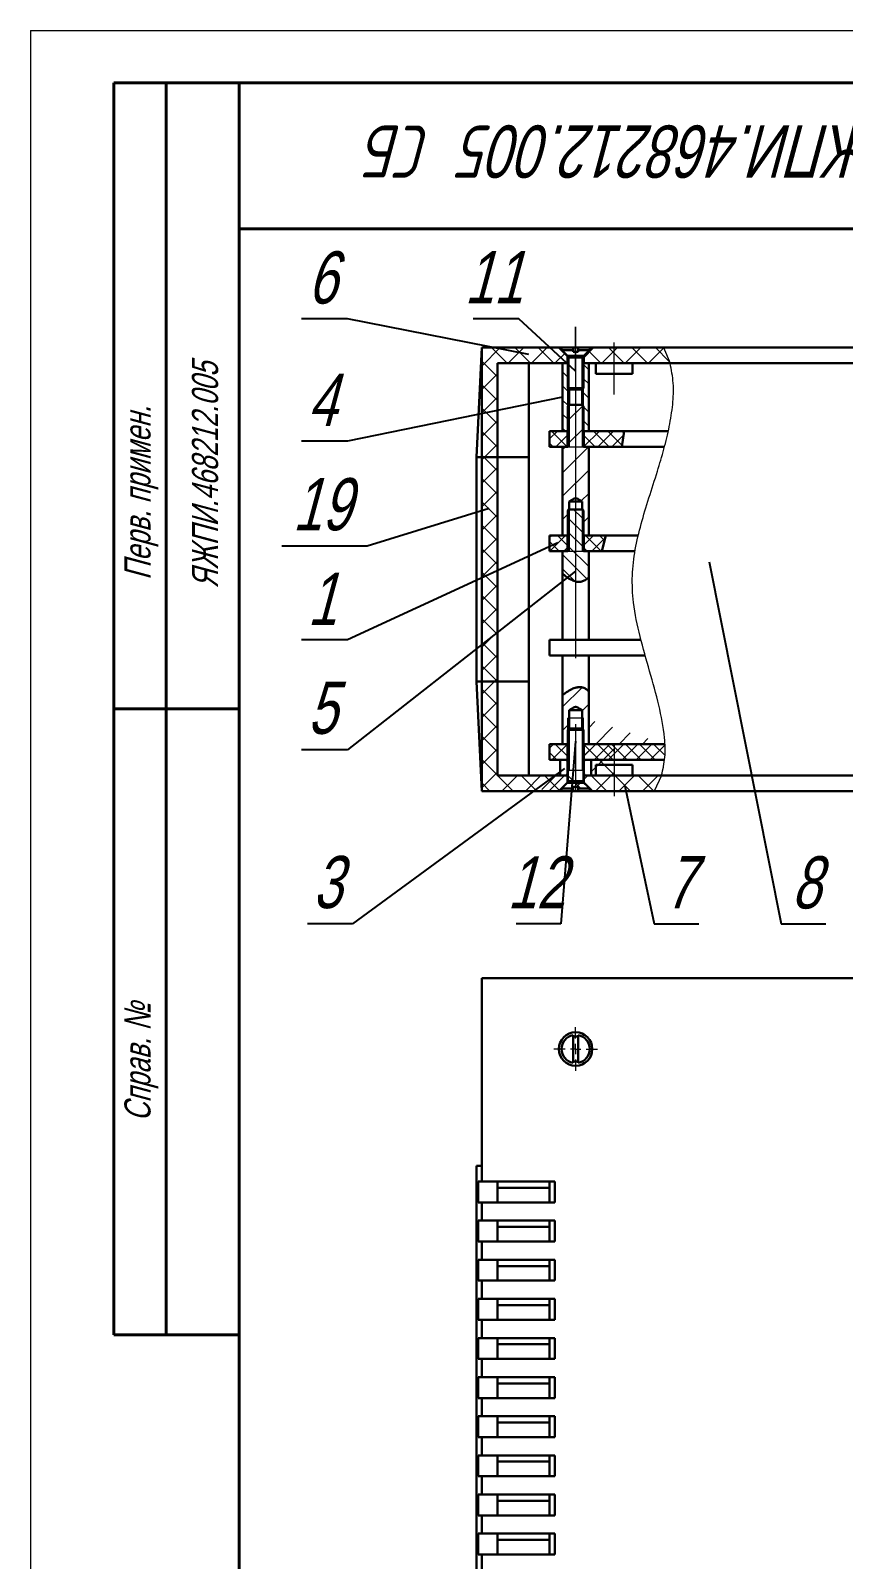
# Model space of a CAD drawing. Header units: millimetres. Extents: x 7140 to 8879, y -16257 to -5062.
# Drawn here: x 7139.6 to 7217.5, y -13372.7 to -13226.2 of the extents above; entities that cross this region are included whole.
import ezdxf

# ---------------------------------------------------------------- set-up
doc = ezdxf.new("R2010")
doc.units = ezdxf.units.MM
doc.linetypes.add('CENTERX2', pattern=[101.6, 63.5, -12.7, 12.7, -12.7])
doc.layers.add('КА тонкая', color=7, linetype='Continuous', lineweight=15)
doc.layers.add('ОСЕВЫЕ', color=7, linetype='Continuous')
doc.styles.add('CLW', font='clw.shx', dxfattribs={"width": 0.75, "oblique": 15})
doc.styles.get("Standard").update_dxf_attribs({"font": 'ARIALN.TTF', "height": 3.4})
doc.dimstyles.new('SLDDIMSTYLE0', dxfattribs={"dimtxt": 0.18, "dimasz": 3.5, "dimexe": 0, "dimexo": 0.0625, "dimgap": 0, "dimtad": 0, "dimtih": 1, "dimtoh": 1, "dimdec": 0, "dimrnd": 1e-09, "dimzin": 0, "dimdsep": 46, "dimtxsty": 'Standard', "dimblk1": 'NONE', "dimblk2": 'NONE', "dimsah": 1, "dimcen": 0.09, "dimadec": 0, "dimazin": 0, "dimtfac": 3.5, "dimtdec": 0, "dimtofl": 0, "dimtmove": 0, "dimatfit": 3, "dimldrblk": 'NONE', "dimfxl": 1, "dimfrac": 2, "dimtolj": 1, "dimtzin": 0, "dimarcsym": 0})
pattern_1 = [(45, (0, 0.1311), (-1.12253202, 1.12253202), [])]

# ---------------------------------------------------------------- blocks, each defined once
blk = doc.blocks.new('_None')
blk = doc.blocks.new('SW_CENTERMARKSYMBOL_8')
at = {"color": 0, "linetype": 'Continuous', "lineweight": 0}
for p, q in [((0, 1), (0, 2.1)), ((-1, 0), (-2.1, 0)), ((0, 0), (-0.5, 0)), ((0, 0), (0, 0.5)), ((0, 0), (0, -0.5)), ((0, 0), (0.5, 0)), ((1, 0), (2.1, 0)), ((0, -1), (0, -2.1))]:
    blk.add_line(p, q, dxfattribs=at)

msp = doc.modelspace()

# ---------------------------------------------------------------- hatches: boundary and pattern name
at = {"linetype": 'Continuous', "lineweight": 0}
h = msp.add_hatch(dxfattribs=at)
h.set_pattern_fill('ANSI31', scale=0.5, angle=90, style=0)
h.set_pattern_definition([(135, (7139.585, -13523.032), (-1.122532, -1.122532), [])])
edge = h.paths.add_edge_path(flags=0)
edge.add_line((7193.34951, -13297.54892), (7193.34951, -13296.04892))
edge.add_line((7193.34951, -13296.04892), (7192.77243, -13296.04892))
edge.add_spline(control_points=[(7192.77243, -13296.04892), (7192.7263, -13296.09477), (7192.68016, -13296.14061), (7192.63398, -13296.18642)], knot_values=[0.003152687, 0.003152687, 0.003152687, 0.003152687, 0.003542947, 0.003542947, 0.003542947, 0.003542947], weights=[1, 1, 1, 1], degree=3, periodic=0)
edge.add_line((7192.63398, -13296.18642), (7192.63398, -13297.41142))
edge.add_spline(control_points=[(7192.63398, -13297.41142), (7192.68016, -13297.45722), (7192.7263, -13297.50306), (7192.77243, -13297.54892)], knot_values=[0.007752431, 0.007752431, 0.007752431, 0.007752431, 0.008145198, 0.008145198, 0.008145198, 0.008145198], weights=[1, 1, 1, 1], degree=3, periodic=0)
edge.add_line((7192.77243, -13297.54892), (7193.34951, -13297.54892))
h = msp.add_hatch(dxfattribs=at)
h.set_pattern_fill('ANSI31', scale=0.5, style=0)
h.set_pattern_definition([(45, (7139.585, -13523.032), (-1.122532, 1.122532), [])])
edge = h.paths.add_edge_path(flags=0)
edge.add_line((7191.05913, -13297.54892), (7188.17901, -13297.54892))
edge.add_spline(control_points=[(7188.17901, -13297.54892), (7188.2299, -13298.12511), (7188.37586, -13298.64956), (7188.70374, -13299.04892)], knot_values=[0.940435822, 0.940435822, 0.940435822, 0.940435822, 1, 1, 1, 1], weights=[1, 1, 1, 1], degree=3, periodic=0)
edge.add_line((7188.70374, -13299.04892), (7190.25598, -13299.04892))
edge.add_spline(control_points=[(7190.25598, -13299.04892), (7190.52343, -13298.78199), (7190.79089, -13298.51505), (7191.05913, -13298.24892)], knot_values=[0.005600446, 0.005600446, 0.005600446, 0.005600446, 0.007867643, 0.007867643, 0.007867643, 0.007867643], weights=[1, 1, 1, 1], degree=3, periodic=0)
edge.add_line((7191.05913, -13298.24892), (7191.05913, -13297.54892))
at = {"layer": 'КА тонкая', "linetype": 'ByBlock', "lineweight": 15, "ltscale": 20}
h = msp.add_hatch(dxfattribs=at)
h.set_pattern_fill('ANSI37', color=256, scale=0.5)
h.set_pattern_definition([(45, (0, 0.1311), (-1.12253202, 1.12253202), []), (135, (0, 0.1311), (-1.12253202, -1.12253202), [])])
h.paths.add_polyline_path([(7200.27022, -13256.54892), (7195.55285, -13256.54892), (7195.55285, -13258.04892), (7195.8338, -13258.04892), (7200.90394, -13258.04892)])
h.paths.add_polyline_path([(7192.64658, -13257.36122), (7192.64658, -13257.3257), (7192.66989, -13257.3257), (7193.20285, -13256.79482), (7193.20285, -13256.54892), (7193.44972, -13256.54892), (7193.96874, -13256.54892), (7195.55285, -13256.54892), (7195.55285, -13258.04892), (7192.64658, -13258.04892), (7192.6015, -13258.09355), (7192.60286, -13257.50247), (7192.60285, -13257.50247, -0.151244379)])
h.paths.add_polyline_path([(7190.50285, -13256.79892), (7190.50285, -13256.79482), (7190.25598, -13256.54892), (7188.86937, -13256.54892), (7182.85285, -13256.54892), (7182.85285, -13267.04892), (7184.35284, -13267.04892), (7184.35284, -13258.04892), (7187.56884, -13258.04892), (7191.05913, -13258.04892), (7191.05913, -13257.36046), (7191.0461, -13257.34387), (7191.02962, -13257.3257)])
h.paths.add_polyline_path([(7184.35284, -13267.04892), (7182.85285, -13267.04892), (7182.85285, -13288.54892), (7184.35284, -13288.54892)])
edge = h.paths.add_edge_path()
edge.add_line((7184.35284, -13288.54892), (7182.85285, -13288.54892))
edge.add_line((7182.85285, -13288.54892), (7182.85285, -13299.04892))
edge.add_line((7182.85285, -13299.04892), (7188.70375, -13299.04892))
edge.add_line((7188.70375, -13299.04892), (7190.25598, -13299.04892))
edge.add_spline(control_points=[(7190.25598, -13299.04892), (7190.33826, -13298.9668), (7190.42055, -13298.88467), (7190.50285, -13298.80257)], knot_values=[0.692345653, 0.692345653, 0.692345653, 0.692345653, 1, 1, 1, 1], degree=3, periodic=0)
edge.add_line((7190.50285, -13298.80257), (7190.50285, -13298.79892))
edge.add_line((7190.50285, -13298.79892), (7191.60286, -13298.79892))
edge.add_line((7191.60286, -13298.79892), (7191.60286, -13298.64892))
edge.add_line((7191.60286, -13298.64892), (7191.85285, -13298.64892))
edge.add_line((7191.85285, -13298.64892), (7191.85285, -13297.04892))
edge.add_line((7191.85285, -13297.04892), (7191.10427, -13297.04892))
edge.add_line((7191.10427, -13297.04892), (7191.10359, -13297.54892))
edge.add_line((7191.10359, -13297.54892), (7191.05913, -13297.54892))
edge.add_line((7191.05913, -13297.54892), (7188.17902, -13297.54892))
edge.add_line((7188.17902, -13297.54892), (7184.35284, -13297.54892))
edge.add_line((7184.35284, -13297.54892), (7184.35284, -13288.54892))
edge = h.paths.add_edge_path()
edge.add_line((7195.55285, -13294.54892), (7192.59785, -13294.54892))
edge.add_line((7192.59785, -13294.54892), (7192.59785, -13292.04892))
edge.add_line((7192.59785, -13292.04892), (7192.46981, -13292.04892))
edge.add_line((7192.46981, -13292.04892), (7192.46981, -13293.04892))
edge.add_line((7192.46981, -13293.04892), (7192.4626, -13297.04892))
edge.add_line((7192.4626, -13297.04892), (7191.85285, -13297.04892))
edge.add_line((7191.85285, -13297.04892), (7191.85285, -13298.64892))
edge.add_line((7191.85285, -13298.64892), (7192.10285, -13298.64892))
edge.add_line((7192.10285, -13298.64892), (7192.10285, -13298.79892))
edge.add_line((7192.10285, -13298.79892), (7193.20285, -13298.79892))
edge.add_line((7193.20285, -13298.79892), (7193.20285, -13298.80257))
edge.add_spline(control_points=[(7193.2029, -13298.80262), (7193.28519, -13298.88471), (7193.36746, -13298.96681), (7193.44972, -13299.04892)], knot_values=[0, 0, 0, 0, 0.307590039, 0.307590039, 0.307590039, 0.307590039], degree=3, periodic=0)
edge.add_line((7193.44972, -13299.04892), (7194.70836, -13299.04892))
edge.add_line((7194.70836, -13299.04892), (7195.55285, -13299.04892))
edge.add_line((7195.55285, -13299.04892), (7195.55285, -13294.54892))
h.paths.add_polyline_path([(7192.64658, -13298.2396), (7192.6596, -13298.25396), (7192.64658, -13298.23737)], flags=16)
h.paths.add_polyline_path([(7192.77243, -13297.54892), (7192.63397, -13297.41142), (7192.63397, -13296.18642), (7192.77243, -13296.04892), (7193.35285, -13296.04892), (7193.35285, -13297.54892)], flags=16)
h.paths.add_polyline_path([(7200.09512, -13297.54892), (7195.55285, -13297.54892), (7195.55285, -13299.04892), (7199.39613, -13299.04892)])
at = {"layer": 'КА тонкая', "linetype": 'ByBlock', "lineweight": 0, "ltscale": 20}
h = msp.add_hatch(dxfattribs=at)
h.set_pattern_fill('ANSI31', color=256, scale=0.3, angle=90)
h.set_pattern_definition([(135, (0, 0.1311), (-0.67351921, -0.67351921), [])])
edge = h.paths.add_edge_path()
edge.add_line((7191.10285, -13274.54892), (7191.10955, -13272.17392))
edge.add_line((7191.10955, -13272.17392), (7191.10955, -13276.04892))
edge.add_line((7191.10955, -13276.04892), (7191.85285, -13276.04892))
edge.add_line((7191.85285, -13276.04892), (7191.85285, -13278.96053))
edge.add_spline(control_points=[(7191.85285, -13278.96053), (7191.83227, -13278.95552), (7191.66439, -13278.91102), (7191.31319, -13278.75453), (7190.90349, -13278.47375), (7190.6945, -13278.29431), (7190.60285, -13278.21562)], knot_values=[0.48592068, 0.48592068, 0.48592068, 0.48592068, 0.505589033, 0.647244863, 0.845309793, 1, 1, 1, 1], degree=3, periodic=0)
edge.add_line((7190.60285, -13278.21562), (7190.60285, -13276.04892))
edge.add_line((7190.60285, -13276.04892), (7191.10285, -13276.04892))
edge.add_line((7191.10285, -13276.04892), (7191.10285, -13274.54892))
edge = h.paths.add_edge_path()
edge.add_line((7192.60285, -13276.04892), (7193.10285, -13276.04892))
edge.add_line((7193.10285, -13276.04892), (7193.10285, -13278.58062))
edge.add_spline(control_points=[(7193.10285, -13278.58062), (7192.99829, -13278.67361), (7192.82173, -13278.83062), (7192.4626, -13278.98094), (7192.14106, -13279.01275), (7191.94056, -13278.98188), (7191.85285, -13278.96053)], knot_values=[0, 0, 0, 0, 0.176837972, 0.29861242, 0.40209693, 0.48592068, 0.48592068, 0.48592068, 0.48592068], degree=3, periodic=0)
edge.add_line((7191.85285, -13278.96053), (7191.85285, -13276.04892))
edge.add_line((7191.85285, -13276.04892), (7192.60285, -13276.04892))
h.paths.add_polyline_path([(7192.4626, -13272.04892), (7191.85285, -13272.04892), (7191.85285, -13276.04892), (7192.4626, -13276.04892)])
h.paths.add_polyline_path([(7191.85285, -13272.04892), (7191.2431, -13272.04892), (7191.2431, -13276.04892), (7191.85285, -13276.04892)])
h.paths.add_polyline_path([(7193.10285, -13258.04892), (7192.64658, -13258.04892), (7192.6015, -13258.09355), (7192.59615, -13260.42392), (7192.46981, -13260.54892), (7192.46981, -13262.04892), (7192.4626, -13262.04892), (7192.4626, -13266.04892), (7192.60285, -13266.04892), (7192.64658, -13266.04892), (7192.64658, -13264.54892), (7193.10285, -13264.54892)])
h.paths.add_polyline_path([(7191.10285, -13260.41729), (7191.10285, -13258.0922), (7191.05913, -13258.04892), (7190.60285, -13258.04892), (7190.60285, -13264.54892), (7191.05913, -13264.54892), (7191.10285, -13264.50564), (7191.10285, -13264.49892)])
h = msp.add_hatch(dxfattribs=at)
h.set_pattern_fill('ANSI31', color=256, scale=0.5)
h.set_pattern_definition(pattern_1)
edge = h.paths.add_edge_path()
edge.add_line((7193.10285, -13266.04892), (7192.64658, -13266.04892))
edge.add_line((7192.64658, -13266.04892), (7192.59615, -13266.04892))
edge.add_line((7192.59615, -13266.04892), (7191.85285, -13266.04892))
edge.add_line((7191.85285, -13266.04892), (7191.85285, -13270.98375))
edge.add_spline(control_points=[(7191.85285, -13270.98375), (7191.86663, -13270.98386), (7191.91006, -13270.98893), (7191.99881, -13271.02763), (7192.15849, -13271.11522), (7192.32163, -13271.21118), (7192.4388, -13271.28056), (7192.46981, -13271.29892)], knot_values=[0, 0, 0, 0, 0.029532708, 0.092752418, 0.20673676, 0.422406625, 0.500002565, 0.500002565, 0.500002565, 0.500002565], degree=3, periodic=0)
edge.add_line((7192.46981, -13271.29892), (7192.46981, -13272.04892))
edge.add_line((7192.46981, -13272.04892), (7192.59785, -13272.04892))
edge.add_line((7192.59785, -13272.04892), (7192.59785, -13274.54392))
edge.add_line((7192.59785, -13274.54392), (7192.59787, -13274.54892))
edge.add_line((7192.59787, -13274.54892), (7193.10285, -13274.54892))
edge.add_line((7193.10285, -13274.54892), (7193.10285, -13266.04892))
edge = h.paths.add_edge_path()
edge.add_line((7191.85285, -13266.04892), (7191.10955, -13266.04892))
edge.add_line((7191.10955, -13266.04892), (7191.10955, -13266.04892))
edge.add_line((7191.10955, -13266.04892), (7190.60285, -13266.04892))
edge.add_line((7190.60285, -13266.04892), (7190.60285, -13274.54892))
edge.add_line((7190.60285, -13274.54892), (7191.05913, -13274.54892))
edge.add_line((7191.05913, -13274.54892), (7191.10785, -13274.54892))
edge.add_line((7191.10785, -13274.54892), (7191.10785, -13272.04892))
edge.add_line((7191.10785, -13272.04892), (7191.2359, -13272.04892))
edge.add_line((7191.2359, -13272.04892), (7191.2359, -13272.04892))
edge.add_line((7191.2359, -13272.04892), (7191.2359, -13271.29892))
edge.add_spline(control_points=[(7191.2359, -13271.29892), (7191.28473, -13271.2703), (7191.45308, -13271.17162), (7191.64219, -13271.05147), (7191.80824, -13270.98558), (7191.84544, -13270.98369), (7191.85285, -13270.98375)], knot_values=[0.500002565, 0.500002565, 0.500002565, 0.500002565, 0.621831865, 0.920060144, 0.984112362, 1, 1, 1, 1], degree=3, periodic=0)
edge.add_line((7191.85285, -13270.98375), (7191.85285, -13266.04892))
h.paths.add_polyline_path([(7192.4626, -13262.04892), (7191.85285, -13262.04892), (7191.85285, -13266.04892), (7192.4626, -13266.04892)])
h.paths.add_polyline_path([(7191.85285, -13262.04892), (7191.2431, -13262.04892), (7191.2431, -13266.04892), (7191.85285, -13266.04892)])
at = {"layer": 'КА тонкая', "linetype": 'ByBlock', "lineweight": 15, "ltscale": 20}
h = msp.add_hatch(dxfattribs=at)
h.set_pattern_fill('ANSI37', color=256, scale=0.3)
h.set_pattern_definition([(45, (0, 0.1311), (-0.67351921, 0.67351921), []), (135, (0, 0.1311), (-0.67351921, -0.67351921), [])])
h.paths.add_polyline_path([(7195.55285, -13294.54892), (7192.64658, -13294.54892), (7192.64658, -13296.04892), (7195.315, -13296.04892), (7195.55285, -13296.04892)])
edge = h.paths.add_edge_path()
edge.add_spline(control_points=[(7200.09512, -13297.54892), (7200.22464, -13296.97457), (7200.44764, -13295.98568), (7200.44606, -13294.973), (7200.42232, -13294.54892)], knot_values=[0, 0, 0, 0, 0.043551759, 0.074985923, 0.074985923, 0.074985923, 0.074985923], degree=3, periodic=0)
edge.add_line((7200.42232, -13294.54892), (7195.55285, -13294.54892))
edge.add_line((7195.55285, -13294.54892), (7195.55285, -13296.04892))
edge.add_line((7195.55285, -13296.04892), (7200.38209, -13296.04892))
h.paths.add_polyline_path([(7191.05913, -13294.54892), (7189.35285, -13294.54892), (7189.35285, -13296.04892), (7191.05913, -13296.04892)])
h.paths.add_polyline_path([(7194.74709, -13274.54892), (7192.64658, -13274.54892), (7192.64658, -13276.04892), (7194.35561, -13276.04892)])
h.paths.add_polyline_path([(7191.05913, -13274.54892), (7189.35285, -13274.54892), (7189.35285, -13276.04892), (7191.05913, -13276.04892)])
h.paths.add_polyline_path([(7196.51246, -13264.54892), (7192.64658, -13264.54892), (7192.64658, -13266.04892), (7196.29727, -13266.04892)])
h.paths.add_polyline_path([(7191.05913, -13264.54892), (7189.35285, -13264.54892), (7189.35285, -13266.04892), (7191.05913, -13266.04892)])
at = {"layer": 'КА тонкая', "linetype": 'ByBlock', "lineweight": 0, "ltscale": 20}
h = msp.add_hatch(dxfattribs=at)
h.set_pattern_fill('ANSI31', color=256, scale=0.5)
h.set_pattern_definition(pattern_1)
edge = h.paths.add_edge_path()
edge.add_line((7193.10285, -13294.54892), (7193.10285, -13289.4849))
edge.add_spline(control_points=[(7190.60285, -13289.87181), (7190.72369, -13289.77414), (7190.96516, -13289.57898), (7191.42924, -13289.29586), (7191.86853, -13289.12735), (7192.241, -13289.07148), (7192.59071, -13289.12552), (7192.88814, -13289.28372), (7193.03327, -13289.41971), (7193.10285, -13289.4849)], knot_values=[0, 0, 0, 0, 0.197103277, 0.3938616, 0.52762994, 0.634976412, 0.742707522, 0.876651246, 1, 1, 1, 1], degree=3, periodic=0)
edge.add_line((7190.60285, -13289.87181), (7190.60285, -13294.54892))
edge.add_line((7191.05913, -13294.54892), (7189.35285, -13294.54892))
edge.add_line((7190.60285, -13294.54892), (7191.10955, -13294.54892))
edge.add_line((7191.10785, -13294.54392), (7191.10785, -13292.04892))
edge.add_line((7191.2431, -13293.04892), (7191.10955, -13293.17392))
edge.add_line((7191.2359, -13293.04892), (7191.2359, -13291.29892))
edge.add_spline(control_points=[(7191.2359, -13291.29892), (7191.28473, -13291.2703), (7191.45308, -13291.17162), (7191.64218, -13291.05147), (7191.82121, -13290.98043), (7191.90324, -13290.98596), (7191.99881, -13291.02763), (7192.15849, -13291.11522), (7192.32163, -13291.21118), (7192.4388, -13291.28056), (7192.46981, -13291.29892)], knot_values=[0, 0, 0, 0, 0.12182962, 0.420057849, 0.484109857, 0.529530196, 0.592749895, 0.706733906, 0.922403903, 1, 1, 1, 1], degree=3, periodic=0)
edge.add_line((7192.46981, -13291.29892), (7192.46981, -13293.04892))
edge.add_line((7192.4626, -13293.04892), (7192.59615, -13293.17392))
edge.add_line((7192.59785, -13294.54392), (7192.59785, -13292.04892))
edge.add_line((7200.42232, -13294.54892), (7192.64658, -13294.54892))
edge.add_line((7192.59615, -13294.54892), (7193.10285, -13294.54892))

# ---------------------------------------------------------------- linework, layer by layer
at = {"color": 7, "linetype": 'Continuous', "lineweight": 40}
for p, q in [((7147.585, -13351.1631), (7147.585, -13231.1631)), ((7159.585, -13231.1631), (7147.585, -13231.1631)), ((7147.585, -13351.1631), (7147.585, -13231.1631)), ((7152.585, -13351.1631), (7152.585, -13231.1631)), ((7152.585, -13351.1631), (7152.585, -13231.1631)), ((7554.585, -13231.1631), (7159.585, -13231.1631)), ((7159.585, -13231.1631), (7159.585, -13518.1631)), ((7159.585, -13245.1631), (7229.585, -13245.1631)), ((7147.585, -13291.1631), (7159.585, -13291.1631)), ((7159.585, -13291.1631), (7147.585, -13291.1631)), ((7147.585, -13351.1631), (7159.585, -13351.1631))]:
    msp.add_line(p, q, dxfattribs=at)
at = {"color": 7, "linetype": 'Continuous', "lineweight": 15}
msp.add_line((7159.585, -13231.1631), (7159.585, -13518.1631), dxfattribs=at)
at = {"color": 7, "linetype": 'CENTERX2', "lineweight": 0, "ltscale": 0.5}
for p, q in [((7191.85285, -13254.54892), (7191.85285, -13301.04892)), ((7191.85285, -13258.79892), (7191.85285, -13254.54892)), ((7195.55285, -13261.04892), (7195.55285, -13256.04892)), ((7195.55285, -13294.54892), (7195.55285, -13299.54892))]:
    msp.add_line(p, q, dxfattribs=at)
at = {"color": 7, "linetype": 'Continuous', "lineweight": 30}
for p, q in [((7182.35286, -13267.04892), (7182.85285, -13256.54892)), ((7182.85285, -13256.54892), (7182.85285, -13267.04892)), ((7188.86937, -13256.54892), (7182.85285, -13256.54892)), ((7190.25598, -13256.54892), (7188.86937, -13256.54892)), ((7190.25598, -13256.54892), (7191.05913, -13257.34892)), ((7190.25598, -13256.54892), (7190.50285, -13256.54892)), ((7190.50285, -13256.54892), (7190.50285, -13256.79892)), ((7190.50285, -13256.54892), (7191.60286, -13256.54892)), ((7191.60286, -13256.54892), (7192.10285, -13256.54892)), ((7191.60286, -13256.79892), (7191.60286, -13256.54892)), ((7192.10285, -13256.54892), (7192.10285, -13256.79892)), ((7192.10285, -13256.54892), (7193.20285, -13256.54892)), ((7192.64658, -13257.34892), (7193.44972, -13256.54892)), ((7193.20285, -13256.79892), (7193.20285, -13256.54892)), ((7193.20285, -13256.54892), (7193.44972, -13256.54892)), ((7193.96874, -13256.54892), (7193.44972, -13256.54892)), ((7200.27022, -13256.54892), (7193.96874, -13256.54892)), ((7398.75285, -13256.54892), (7200.27022, -13256.54892)), ((7190.50285, -13256.79892), (7191.02962, -13257.3257)), ((7190.50285, -13256.79892), (7191.60286, -13256.79892)), ((7191.05913, -13258.04892), (7191.05913, -13257.35247)), ((7191.10285, -13257.50247), (7191.10285, -13260.42392)), ((7191.60286, -13256.94892), (7191.60286, -13256.79892)), ((7192.10285, -13256.94892), (7191.60286, -13256.94892)), ((7192.10285, -13256.79892), (7192.10285, -13256.94892)), ((7192.10285, -13256.79892), (7193.20285, -13256.79892)), ((7192.59615, -13260.42392), (7192.60286, -13257.50247)), ((7192.64658, -13257.35247), (7192.64658, -13258.04892)), ((7192.67608, -13257.3257), (7193.20285, -13256.79892)), ((7184.35284, -13258.04892), (7184.35284, -13267.04892)), ((7187.56884, -13258.04892), (7184.35284, -13258.04892)), ((7187.35285, -13267.04892), (7187.35285, -13258.04892)), ((7191.05913, -13258.04892), (7187.56884, -13258.04892)), ((7190.60285, -13264.54892), (7190.60285, -13258.04892)), ((7191.05913, -13258.04892), (7190.60285, -13258.04892)), ((7191.05913, -13258.04892), (7191.10285, -13258.0922)), ((7192.60286, -13258.0922), (7192.64658, -13258.04892)), ((7193.10285, -13258.04892), (7192.64658, -13258.04892)), ((7195.8338, -13258.04892), (7192.64658, -13258.04892)), ((7193.10285, -13258.04892), (7193.10285, -13264.54892)), ((7193.80285, -13258.04892), (7193.80285, -13259.04892)), ((7195.55286, -13259.04892), (7193.80285, -13259.04892)), ((7197.30285, -13259.04892), (7195.55286, -13259.04892)), ((7200.90394, -13258.04892), (7195.8338, -13258.04892)), ((7197.30285, -13259.04892), (7197.30285, -13258.04892)), ((7397.25285, -13258.04892), (7200.90394, -13258.04892)), ((7191.10955, -13260.42392), (7192.59615, -13260.42392)), ((7191.2359, -13260.54892), (7191.2359, -13262.04892)), ((7192.46981, -13260.54892), (7191.2359, -13260.54892)), ((7192.46981, -13262.04892), (7192.46981, -13260.54892)), ((7191.2359, -13262.04892), (7191.10955, -13262.17392)), ((7191.10955, -13266.04892), (7191.10955, -13262.17392)), ((7192.46981, -13262.04892), (7191.2359, -13262.04892)), ((7192.59615, -13262.17392), (7192.46981, -13262.04892)), ((7192.59615, -13262.17392), (7192.59615, -13266.04892)), ((7189.35285, -13266.04892), (7189.35285, -13264.54892)), ((7189.35285, -13264.54892), (7191.05913, -13264.54892)), ((7191.05913, -13264.54892), (7190.60285, -13264.54892)), ((7191.10955, -13264.499), (7191.05913, -13264.54892)), ((7191.05913, -13264.54892), (7191.05913, -13266.04892)), ((7191.10285, -13264.49892), (7191.10285, -13266.04892)), ((7192.64658, -13264.54892), (7192.59615, -13264.499)), ((7192.60286, -13266.04892), (7192.60286, -13264.49892)), ((7193.10285, -13264.54892), (7192.64658, -13264.54892)), ((7192.64658, -13266.04892), (7192.64658, -13264.54892)), ((7192.64658, -13264.54892), (7196.51246, -13264.54892)), ((7196.51246, -13264.54892), (7196.29727, -13266.04892)), ((7196.51246, -13264.54892), (7200.7274, -13264.54892)), ((7189.35285, -13266.04892), (7191.05913, -13266.04892)), ((7190.60285, -13274.54892), (7190.60285, -13266.04892)), ((7191.10955, -13266.04892), (7190.60285, -13266.04892)), ((7193.10285, -13266.04892), (7192.59615, -13266.04892)), ((7192.64658, -13266.04892), (7196.29727, -13266.04892)), ((7193.10285, -13266.04892), (7193.10285, -13274.54892)), ((7196.29727, -13266.04892), (7200.36882, -13266.04892)), ((7182.35286, -13267.04892), (7182.35286, -13288.54892)), ((7182.35286, -13267.04892), (7182.85285, -13267.04892)), ((7184.35284, -13267.04892), (7182.85285, -13267.04892)), ((7182.85285, -13288.54892), (7182.85285, -13267.04892)), ((7184.35284, -13288.54892), (7184.35284, -13267.04892)), ((7184.35284, -13267.04892), (7187.35285, -13267.04892)), ((7187.35285, -13288.54892), (7187.35285, -13267.04892)), ((7191.2359, -13272.04892), (7191.10955, -13272.17392)), ((7191.10955, -13276.04892), (7191.10955, -13272.17392)), ((7191.2359, -13271.29892), (7191.2359, -13272.04892)), ((7191.2359, -13271.29892), (7192.46981, -13271.29892)), ((7192.46981, -13272.04892), (7191.2359, -13272.04892)), ((7192.46981, -13272.04892), (7192.46981, -13271.29892)), ((7192.59615, -13272.17392), (7192.46981, -13272.04892)), ((7192.59615, -13272.17392), (7192.59615, -13276.04892)), ((7189.35285, -13276.04892), (7189.35285, -13274.54892)), ((7189.35285, -13274.54892), (7191.05913, -13274.54892)), ((7191.10955, -13274.54892), (7190.60285, -13274.54892)), ((7191.05913, -13274.54892), (7191.05913, -13276.04892)), ((7191.10285, -13274.54892), (7191.10285, -13276.04892)), ((7193.10285, -13274.54892), (7192.59615, -13274.54892)), ((7192.60286, -13276.04892), (7192.60286, -13274.54892)), ((7192.64658, -13276.04892), (7192.64658, -13274.54892)), ((7192.64658, -13274.54892), (7194.74709, -13274.54892)), ((7194.74709, -13274.54892), (7194.35561, -13276.04892)), ((7194.74709, -13274.54892), (7197.88587, -13274.54892)), ((7189.35285, -13276.04892), (7191.05913, -13276.04892)), ((7191.10955, -13276.04892), (7190.60285, -13276.04892)), ((7190.60285, -13278.21562), (7190.60285, -13276.04892)), ((7193.10285, -13276.04892), (7192.59615, -13276.04892)), ((7192.64658, -13276.04892), (7194.35561, -13276.04892)), ((7193.10285, -13276.04892), (7193.10285, -13278.58062)), ((7194.35561, -13276.04892), (7197.55873, -13276.04892)), ((7190.60285, -13278.21562), (7190.60285, -13284.54892)), ((7193.10285, -13284.54892), (7193.10285, -13278.58062)), ((7189.35285, -13284.54892), (7189.35285, -13286.04892)), ((7189.35285, -13284.54892), (7198.12308, -13284.54892)), ((7189.35285, -13286.04892), (7198.53388, -13286.04892)), ((7190.60285, -13286.04892), (7190.60285, -13289.87181)), ((7193.10285, -13289.4849), (7193.10285, -13286.04892)), ((7182.35286, -13288.54892), (7182.85285, -13299.04892)), ((7182.35286, -13288.54892), (7182.85285, -13288.54892)), ((7184.35284, -13288.54892), (7182.85285, -13288.54892)), ((7182.85285, -13288.54892), (7182.85285, -13299.04892)), ((7184.35284, -13288.54892), (7184.35284, -13297.54892)), ((7187.35285, -13288.54892), (7184.35284, -13288.54892)), ((7187.35285, -13288.54892), (7187.35285, -13297.54892)), ((7190.60285, -13289.87181), (7190.60285, -13294.54892)), ((7193.10285, -13294.54892), (7193.10285, -13289.4849)), ((7191.2359, -13291.29892), (7192.46981, -13291.29892)), ((7191.2359, -13293.04892), (7191.2359, -13291.29892)), ((7192.46981, -13291.29892), (7192.46981, -13293.04892)), ((7191.10955, -13293.17392), (7191.10285, -13298.09536)), ((7192.59615, -13293.17392), (7191.10955, -13293.17392)), ((7191.2359, -13293.04892), (7192.46981, -13293.04892)), ((7192.60286, -13298.09536), (7192.60286, -13293.17392)), ((7189.35285, -13294.54892), (7189.35285, -13296.04892)), ((7191.05913, -13294.54892), (7189.35285, -13294.54892)), ((7190.60285, -13294.54892), (7191.10955, -13294.54892)), ((7191.05913, -13296.04892), (7191.05913, -13294.54892)), ((7192.59615, -13294.54892), (7193.10285, -13294.54892)), ((7192.64658, -13294.54892), (7192.64658, -13296.04892)), ((7200.42232, -13294.54892), (7192.64658, -13294.54892)), ((7191.05913, -13296.04892), (7189.35285, -13296.04892)), ((7190.35286, -13296.04892), (7190.35286, -13297.54892)), ((7190.35619, -13296.04892), (7190.35619, -13297.54892)), ((7190.93327, -13296.04892), (7190.35619, -13296.04892)), ((7191.07173, -13296.18642), (7190.93327, -13296.04892)), ((7191.10285, -13296.04892), (7191.05913, -13296.04892)), ((7192.64658, -13296.04892), (7192.60286, -13296.04892)), ((7192.77243, -13296.04892), (7192.63397, -13296.18642)), ((7195.315, -13296.04892), (7192.64658, -13296.04892)), ((7193.34951, -13296.04892), (7192.77243, -13296.04892)), ((7193.34951, -13297.54892), (7193.34951, -13296.04892)), ((7193.35285, -13297.54892), (7193.35285, -13296.04892)), ((7195.315, -13296.04892), (7200.36617, -13296.04892)), ((7184.35284, -13297.54892), (7188.17902, -13297.54892)), ((7188.17902, -13297.54892), (7191.05913, -13297.54892)), ((7190.93327, -13297.54892), (7190.35619, -13297.54892)), ((7190.93327, -13297.54892), (7191.07173, -13297.41142)), ((7191.05913, -13298.24536), (7191.05913, -13297.54892)), ((7191.10285, -13297.54892), (7191.05913, -13297.54892)), ((7191.07173, -13297.41142), (7191.07173, -13296.18642)), ((7191.10285, -13296.18642), (7191.07173, -13296.18642)), ((7191.10285, -13297.41142), (7191.07173, -13297.41142)), ((7192.63397, -13296.18642), (7192.60286, -13296.18642)), ((7192.63397, -13297.41142), (7192.60286, -13297.41142)), ((7192.64658, -13297.54892), (7192.60286, -13297.54892)), ((7192.63397, -13296.18642), (7192.63397, -13297.41142)), ((7192.63397, -13297.41142), (7192.77243, -13297.54892)), ((7192.64658, -13297.54892), (7192.64658, -13298.24536)), ((7192.64658, -13297.54892), (7195.39733, -13297.54892)), ((7193.34951, -13297.54892), (7192.77243, -13297.54892)), ((7193.80285, -13296.54892), (7193.80285, -13297.54892)), ((7195.55286, -13296.54892), (7193.80285, -13296.54892)), ((7195.39733, -13297.54892), (7200.09512, -13297.54892)), ((7197.30285, -13296.54892), (7195.55286, -13296.54892)), ((7197.30285, -13297.54892), (7197.30285, -13296.54892)), ((7200.09512, -13297.54892), (7397.25285, -13297.54892)), ((7182.85285, -13299.04892), (7188.70375, -13299.04892)), ((7188.70375, -13299.04892), (7190.25598, -13299.04892)), ((7190.50285, -13299.04892), (7190.25598, -13299.04892)), ((7191.02962, -13298.27214), (7190.50285, -13298.79892)), ((7190.50285, -13298.79892), (7190.50285, -13299.04892)), ((7191.60286, -13298.79892), (7190.50285, -13298.79892)), ((7191.60286, -13299.04892), (7190.50285, -13299.04892)), ((7191.60286, -13298.64892), (7192.10285, -13298.64892)), ((7191.60286, -13298.79892), (7191.60286, -13298.64892)), ((7191.60286, -13299.04892), (7191.60286, -13298.79892)), ((7192.10285, -13299.04892), (7191.60286, -13299.04892)), ((7192.10285, -13298.64892), (7192.10285, -13298.79892)), ((7193.20285, -13298.79892), (7192.10285, -13298.79892)), ((7192.10285, -13298.79892), (7192.10285, -13299.04892)), ((7193.20285, -13299.04892), (7192.10285, -13299.04892)), ((7193.20285, -13298.79892), (7192.67608, -13298.27214)), ((7193.20285, -13299.04892), (7193.20285, -13298.79892)), ((7193.44972, -13299.04892), (7193.20285, -13299.04892)), ((7193.44972, -13299.04892), (7194.70836, -13299.04892)), ((7194.70836, -13299.04892), (7199.39613, -13299.04892)), ((7199.39613, -13299.04892), (7398.75285, -13299.04892)), ((7182.85285, -13316.97319), (7182.85285, -13334.97319)), ((7182.85285, -13316.97319), (7306.29382, -13316.97319)), ((7191.60286, -13325.09984), (7191.60286, -13322.44654)), ((7192.10285, -13322.44654), (7192.10285, -13325.09984)), ((7182.35286, -13334.97319), (7182.85285, -13334.97319)), ((7182.35286, -13400.57319), (7182.35286, -13334.97319)), ((7182.85285, -13334.97319), (7182.85285, -13336.47319)), ((7182.51952, -13336.47319), (7182.85285, -13336.47319)), ((7182.51952, -13338.47319), (7182.51952, -13336.47319)), ((7189.85285, -13336.47319), (7182.85285, -13336.47319)), ((7184.35284, -13336.47319), (7184.35284, -13338.47319)), ((7184.35284, -13337.07319), (7189.35285, -13337.07319)), ((7189.35285, -13336.47319), (7189.35285, -13338.47319)), ((7189.85285, -13336.47319), (7189.85285, -13338.47319)), ((7182.85285, -13338.47319), (7182.51952, -13338.47319)), ((7182.85285, -13340.22319), (7182.85285, -13338.47319)), ((7189.85285, -13338.47319), (7182.85285, -13338.47319)), ((7182.51952, -13340.22319), (7182.85285, -13340.22319)), ((7182.51952, -13342.22319), (7182.51952, -13340.22319)), ((7189.85285, -13340.22319), (7182.85285, -13340.22319)), ((7184.35284, -13340.22319), (7184.35284, -13342.22319)), ((7184.35284, -13340.82319), (7189.35285, -13340.82319)), ((7189.35285, -13340.22319), (7189.35285, -13342.22319)), ((7189.85285, -13340.22319), (7189.85285, -13342.22319)), ((7182.85285, -13342.22319), (7182.51952, -13342.22319)), ((7182.85285, -13343.97319), (7182.85285, -13342.22319)), ((7189.85285, -13342.22319), (7182.85285, -13342.22319)), ((7182.51952, -13343.97319), (7182.85285, -13343.97319)), ((7182.51952, -13345.97319), (7182.51952, -13343.97319)), ((7189.85285, -13343.97319), (7182.85285, -13343.97319)), ((7184.35284, -13343.97319), (7184.35284, -13345.97319)), ((7189.35285, -13343.97319), (7189.35285, -13345.97319)), ((7189.85285, -13343.97319), (7189.85285, -13345.97319)), ((7184.35284, -13344.57319), (7189.35285, -13344.57319)), ((7182.85285, -13345.97319), (7182.51952, -13345.97319)), ((7182.85285, -13347.72319), (7182.85285, -13345.97319)), ((7189.85285, -13345.97319), (7182.85285, -13345.97319)), ((7182.51952, -13347.72319), (7182.85285, -13347.72319)), ((7182.51952, -13349.72319), (7182.51952, -13347.72319)), ((7189.85285, -13347.72319), (7182.85285, -13347.72319)), ((7184.35284, -13347.72319), (7184.35284, -13349.72319)), ((7184.35284, -13348.32319), (7189.35285, -13348.32319)), ((7189.35285, -13347.72319), (7189.35285, -13349.72319)), ((7189.85285, -13347.72319), (7189.85285, -13349.72319)), ((7182.85285, -13349.72319), (7182.51952, -13349.72319)), ((7182.85285, -13351.47319), (7182.85285, -13349.72319)), ((7189.85285, -13349.72319), (7182.85285, -13349.72319)), ((7182.51952, -13351.47319), (7182.85285, -13351.47319)), ((7182.51952, -13353.47319), (7182.51952, -13351.47319)), ((7189.85285, -13351.47319), (7182.85285, -13351.47319)), ((7184.35284, -13351.47319), (7184.35284, -13353.47319)), ((7189.35285, -13351.47319), (7189.35285, -13353.47319)), ((7189.85285, -13351.47319), (7189.85285, -13353.47319)), ((7184.35284, -13352.07319), (7189.35285, -13352.07319)), ((7182.85285, -13353.47319), (7182.51952, -13353.47319)), ((7182.85285, -13355.22319), (7182.85285, -13353.47319)), ((7189.85285, -13353.47319), (7182.85285, -13353.47319)), ((7182.51952, -13355.22319), (7182.85285, -13355.22319)), ((7182.51952, -13357.22319), (7182.51952, -13355.22319)), ((7189.85285, -13355.22319), (7182.85285, -13355.22319)), ((7184.35284, -13355.22319), (7184.35284, -13357.22319)), ((7184.35284, -13355.82319), (7189.35285, -13355.82319)), ((7189.35285, -13355.22319), (7189.35285, -13357.22319)), ((7189.85285, -13355.22319), (7189.85285, -13357.22319)), ((7182.85285, -13357.22319), (7182.51952, -13357.22319)), ((7182.85285, -13358.97319), (7182.85285, -13357.22319)), ((7189.85285, -13357.22319), (7182.85285, -13357.22319)), ((7182.51952, -13358.97319), (7182.85285, -13358.97319)), ((7182.51952, -13360.97319), (7182.51952, -13358.97319)), ((7189.85285, -13358.97319), (7182.85285, -13358.97319)), ((7184.35284, -13358.97319), (7184.35284, -13360.97319)), ((7189.35285, -13358.97319), (7189.35285, -13360.97319)), ((7189.85285, -13358.97319), (7189.85285, -13360.97319)), ((7184.35284, -13359.57319), (7189.35285, -13359.57319)), ((7182.85285, -13360.97319), (7182.51952, -13360.97319)), ((7182.85285, -13362.72319), (7182.85285, -13360.97319)), ((7189.85285, -13360.97319), (7182.85285, -13360.97319)), ((7182.51952, -13362.72319), (7182.85285, -13362.72319)), ((7182.51952, -13364.72319), (7182.51952, -13362.72319)), ((7189.85285, -13362.72319), (7182.85285, -13362.72319)), ((7184.35284, -13362.72319), (7184.35284, -13364.72319)), ((7184.35284, -13363.32319), (7189.35285, -13363.32319)), ((7189.35285, -13362.72319), (7189.35285, -13364.72319)), ((7189.85285, -13362.72319), (7189.85285, -13364.72319)), ((7182.85285, -13364.72319), (7182.51952, -13364.72319)), ((7182.85285, -13366.47319), (7182.85285, -13364.72319)), ((7189.85285, -13364.72319), (7182.85285, -13364.72319)), ((7182.51952, -13366.47319), (7182.85285, -13366.47319)), ((7182.51952, -13368.47319), (7182.51952, -13366.47319)), ((7189.85285, -13366.47319), (7182.85285, -13366.47319)), ((7184.35284, -13366.47319), (7184.35284, -13368.47319)), ((7184.35284, -13367.07319), (7189.35285, -13367.07319)), ((7189.35285, -13366.47319), (7189.35285, -13368.47319)), ((7189.85285, -13366.47319), (7189.85285, -13368.47319)), ((7182.85285, -13368.47319), (7182.51952, -13368.47319)), ((7182.85285, -13370.22319), (7182.85285, -13368.47319)), ((7189.85285, -13368.47319), (7182.85285, -13368.47319)), ((7182.51952, -13370.22319), (7182.85285, -13370.22319)), ((7182.51952, -13372.22319), (7182.51952, -13370.22319)), ((7189.85285, -13370.22319), (7182.85285, -13370.22319)), ((7184.35284, -13370.22319), (7184.35284, -13372.22319)), ((7184.35284, -13370.82319), (7189.35285, -13370.82319)), ((7189.35285, -13370.22319), (7189.35285, -13372.22319)), ((7189.85285, -13370.22319), (7189.85285, -13372.22319)), ((7182.85285, -13372.22319), (7182.51952, -13372.22319)), ((7182.85285, -13373.97319), (7182.85285, -13372.22319)), ((7189.85285, -13372.22319), (7182.85285, -13372.22319))]:
    msp.add_line(p, q, dxfattribs=at)
at = {"color": 7, "linetype": 'Continuous', "lineweight": 0}
for p, q in [((7200.27022, -13256.54892), (7200.90394, -13258.04892)), ((7192.60285, -13257.50247), (7191.10285, -13257.50247)), ((7192.60285, -13257.50247), (7191.10285, -13257.50247)), ((7191.2431, -13260.54892), (7191.2431, -13257.50247)), ((7191.2431, -13260.54892), (7191.2431, -13257.50247)), ((7192.4626, -13260.54892), (7192.4626, -13257.50247)), ((7192.4626, -13260.54892), (7192.4626, -13257.50247)), ((7191.10285, -13264.49892), (7191.10285, -13260.41729)), ((7192.60285, -13264.49892), (7192.59615, -13260.42392)), ((7191.2431, -13262.04892), (7191.2431, -13266.04892)), ((7191.2431, -13262.04892), (7191.2431, -13266.04892)), ((7192.4626, -13262.04892), (7192.4626, -13266.04892)), ((7192.4626, -13262.04892), (7192.4626, -13266.04892)), ((7191.10285, -13266.04892), (7192.60285, -13266.04892)), ((7191.10285, -13266.04892), (7192.60285, -13266.04892)), ((7191.10785, -13274.54392), (7191.10785, -13272.04892)), ((7192.59785, -13272.04892), (7191.10785, -13272.04892)), ((7191.10785, -13274.54392), (7191.10785, -13272.04892)), ((7192.59785, -13272.04892), (7191.10785, -13272.04892)), ((7191.2431, -13272.04892), (7191.2431, -13276.04892)), ((7191.2431, -13272.04892), (7191.2431, -13276.04892)), ((7192.4626, -13272.04892), (7192.4626, -13276.04892)), ((7192.4626, -13272.04892), (7192.4626, -13276.04892)), ((7192.59785, -13274.54392), (7192.59785, -13272.04892)), ((7192.59785, -13274.54392), (7192.59785, -13272.04892)), ((7191.10285, -13276.04892), (7192.60285, -13276.04892)), ((7191.10285, -13276.04892), (7192.60285, -13276.04892)), ((7191.10285, -13286.04892), (7192.60285, -13286.04892)), ((7191.10285, -13286.04892), (7192.60285, -13286.04892)), ((7191.10785, -13294.54392), (7191.10785, -13292.04892)), ((7192.59785, -13292.04892), (7191.10785, -13292.04892)), ((7191.10785, -13294.54392), (7191.10785, -13292.04892)), ((7192.59785, -13292.04892), (7191.10785, -13292.04892)), ((7191.2431, -13293.04892), (7191.2431, -13297.04892)), ((7191.2431, -13293.04892), (7191.2431, -13297.04892)), ((7192.4626, -13293.04892), (7192.4626, -13297.04892)), ((7192.4626, -13293.04892), (7192.4626, -13297.04892)), ((7192.59785, -13294.54392), (7192.59785, -13292.04892)), ((7192.59785, -13294.54392), (7192.59785, -13292.04892)), ((7191.10285, -13297.04892), (7192.60285, -13297.04892)), ((7191.10285, -13297.04892), (7192.60285, -13297.04892)), ((7200.09512, -13297.54892), (7199.39613, -13299.04892))]:
    msp.add_line(p, q, dxfattribs=at)
at = {"color": 8, "linetype": 'Continuous', "lineweight": 30}
for p, q in [((7191.02962, -13257.3257), (7192.67608, -13257.3257)), ((7192.60286, -13257.50247), (7191.10285, -13257.50247)), ((7192.67608, -13298.27214), (7191.02962, -13298.27214)), ((7191.10285, -13298.09536), (7192.60286, -13298.09536))]:
    msp.add_line(p, q, dxfattribs=at)
at = {"color": 7, "linetype": 'Continuous', "lineweight": 30, "flags": 128}
for points in [[(7191.02962, -13257.3257), (7191.0461, -13257.34387), (7191.05285, -13257.35247)], [(7192.65285, -13257.35247), (7192.6596, -13257.34387), (7192.67608, -13257.3257)], [(7191.05285, -13298.24536), (7191.0461, -13298.25396), (7191.02962, -13298.27214)], [(7192.67608, -13298.27214), (7192.6596, -13298.25396), (7192.65285, -13298.24536)]]:
    msp.add_lwpolyline(points, dxfattribs=at)
at = {"color": 7, "linetype": 'Continuous', "lineweight": 30}
msp.add_circle((7191.85285, -13323.77319), 1.6, dxfattribs=at)
for centre, radius, start, end in [((7190.85285, -13257.50247), 0.25, 0, 34.4015284), ((7192.85285, -13257.50247), 0.25, 145.5984716, 180), ((7190.85285, -13298.09536), 0.25, 325.5984716, 0), ((7192.85285, -13298.09536), 0.25, 180, 214.4015284), ((7191.85285, -13323.77319), 1.35, 100.6719293, 259.3280707), ((7191.85285, -13323.77319), 1.35, 280.6719293, 79.3280707), ((7191.85285, -13323.77319), 1.2, 77.9753008, 102.0246992), ((7191.85285, -13323.77319), 1.2, 257.9753008, 282.0246992)]:
    msp.add_arc(centre, radius, start, end, dxfattribs=at)
at = {"color": 7, "linetype": 'Continuous', "lineweight": 0}
msp.add_open_spline([(7200.09512, -13297.54892), (7200.22464, -13296.97457), (7200.49192, -13295.78936), (7200.38837, -13293.50754), (7199.85726, -13290.74737), (7198.94323, -13287.54201), (7198.01233, -13284.29131), (7197.35508, -13281.23516), (7197.22427, -13278.41929), (7197.5288, -13275.88938), (7198.11862, -13273.41559), (7198.88626, -13270.92552), (7199.6582, -13268.54787), (7200.33336, -13266.27257), (7200.85711, -13264.14286), (7201.18881, -13262.03171), (7201.29589, -13259.97842), (7201.03185, -13258.6786), (7200.90394, -13258.04892)], degree=3, knots=[0, 0, 0, 0, 0.043551759, 0.089872415, 0.168177411, 0.252070905, 0.33728162, 0.419432249, 0.483576326, 0.545641622, 0.608038589, 0.672242027, 0.739138123, 0.793706317, 0.848513991, 0.901839654, 0.952447608, 1, 1, 1, 1], dxfattribs=at)
at = {"color": 7, "linetype": 'Continuous', "lineweight": 30}
for points, knots in [([(7192.46981, -13271.29892), (7192.4388, -13271.28056), (7192.32163, -13271.21118), (7192.15849, -13271.11522), (7191.99881, -13271.02763), (7191.90324, -13270.98596), (7191.82121, -13270.98043), (7191.64219, -13271.05147), (7191.45308, -13271.17162), (7191.28473, -13271.2703), (7191.2359, -13271.29892)], [0, 0, 0, 0, 0.0775959399, 0.2932658045, 0.4072501465, 0.470469857, 0.5158902026, 0.5799424206, 0.8781706994, 1, 1, 1, 1]), ([(7193.10285, -13278.58062), (7192.99829, -13278.67361), (7192.82173, -13278.83062), (7192.4626, -13278.98094), (7192.1206, -13279.01477), (7191.74631, -13278.94752), (7191.31319, -13278.75453), (7190.90349, -13278.47375), (7190.6945, -13278.29431), (7190.60285, -13278.21562)], [0, 0, 0, 0, 0.176837972, 0.29861242, 0.40209693, 0.505589033, 0.647244863, 0.845309793, 1, 1, 1, 1]), ([(7190.60285, -13289.87181), (7190.72369, -13289.77414), (7190.96516, -13289.57898), (7191.42924, -13289.29586), (7191.86853, -13289.12735), (7192.241, -13289.07148), (7192.59071, -13289.12552), (7192.88814, -13289.28372), (7193.03327, -13289.41971), (7193.10285, -13289.4849)], [0, 0, 0, 0, 0.1971032766, 0.3938615999, 0.5276299404, 0.6349764121, 0.7427075225, 0.8766512464, 1, 1, 1, 1]), ([(7191.2359, -13291.29892), (7191.28473, -13291.2703), (7191.45308, -13291.17162), (7191.64218, -13291.05147), (7191.82121, -13290.98043), (7191.90324, -13290.98596), (7191.99881, -13291.02763), (7192.15849, -13291.11522), (7192.32163, -13291.21118), (7192.4388, -13291.28056), (7192.46981, -13291.29892)], [0, 0, 0, 0, 0.12182962, 0.420057849, 0.484109857, 0.529530196, 0.592749895, 0.706733906, 0.922403903, 1, 1, 1, 1])]:
    msp.add_open_spline(points, degree=3, knots=knots, dxfattribs=at)
for points in [[(7191.05913, -13298.24892), (7190.79088, -13298.51506), (7190.52343, -13298.78199), (7190.25598, -13299.04892)], [(7193.44972, -13299.04892), (7193.18227, -13298.78199), (7192.91482, -13298.51506), (7192.64658, -13298.24892)]]:
    msp.add_open_spline(points, degree=3, dxfattribs=at)
at = {"layer": 'КА тонкая', "linetype": 'ByBlock', "lineweight": 30, "ltscale": 20}
for p, q in [((7191.2359, -13260.54892), (7191.10955, -13260.42392)), ((7192.46981, -13260.54892), (7192.59615, -13260.42392)), ((7191.2431, -13293.04892), (7191.10955, -13293.17392)), ((7192.4626, -13293.04892), (7192.59615, -13293.17392))]:
    msp.add_line(p, q, dxfattribs=at)
at = {"layer": 'ОСЕВЫЕ', "lineweight": 0}
for q in [(7559.585, -13226.1631), (7139.585, -13523.1631)]:
    msp.add_line((7139.585, -13226.1631), q, dxfattribs=at)

# ---------------------------------------------------------------- block references
at = {"color": 7, "linetype": 'Continuous', "lineweight": 0}
msp.add_blockref('SW_CENTERMARKSYMBOL_8', (7191.85285, -13323.77319), dxfattribs=at)

# ---------------------------------------------------------------- texts
at = {"color": 7, "linetype": 'Continuous', "lineweight": 0, "attachment_point": 1, "style": 'CLW'}
for s, insert, char_height, rotation in [('ЯЖПИ.468212.00{\\Ftxt,bigfont|c204;5 СБ}', (7224.60457, -13240.25929), 5, 180), ('ЯЖПИ.468212.005', (7155.06338, -13279.62377), 2.5, 90), ('Перв. примен.', (7148.58612, -13278.80532), 2.5, 90), ('Справ. №', (7148.58612, -13330.7105), 2.5, 90)]:
    msp.add_mtext(s, dxfattribs=dict(at, insert=insert, char_height=char_height, rotation=rotation))
at = {"color": 7, "linetype": 'Continuous', "lineweight": 0, "char_height": 5, "attachment_point": 2, "style": 'CLW'}
for s, insert in [('6', (7167.53884, -13247.32869)), ('11', (7183.98784, -13247.29652)), ('4', (7167.53884, -13259.05267)), ('19', (7167.50412, -13269.05805)), ('1', (7167.53884, -13278.12122)), ('5', (7167.53884, -13288.56549)), ('3', (7168.03075, -13305.27334)), ('12', (7188.08458, -13305.29878)), ('7', (7201.83329, -13305.28994)), ('8', (7213.94641, -13305.30329))]:
    msp.add_mtext(s, dxfattribs=dict(at, insert=insert))

# ---------------------------------------------------------------- leaders
at = {"color": 7, "linetype": 'Continuous', "lineweight": 0, "has_arrowhead": 0}
for points in [[(7187.35615, -13257.19941), (7169.96665, -13253.80125), (7165.56133, -13253.80125)], [(7191.85285, -13258.79904), (7186.41636, -13253.80125), (7182.01103, -13253.80125)], [(7190.60285, -13261.29892), (7169.96665, -13265.51722), (7165.56133, -13265.51722)], [(7183.56204, -13271.97155), (7171.86014, -13275.5764), (7163.66784, -13275.5764)], [(7190.14346, -13275.26565), (7169.96665, -13284.57048), (7165.56133, -13284.57048)], [(7204.66608, -13277.06835), (7211.5702, -13311.78941), (7215.85719, -13311.78941)], [(7191.82471, -13277.96374), (7169.96665, -13295.10302), (7165.56133, -13295.10302)], [(7191.85285, -13294.28102), (7190.44003, -13311.78941), (7186.15304, -13311.78941)], [(7190.79301, -13296.88338), (7170.44003, -13311.78941), (7166.15304, -13311.78941)], [(7196.58091, -13298.56234), (7199.38086, -13311.78941), (7203.66784, -13311.78941)]]:
    msp.add_leader(points, dimstyle='SLDDIMSTYLE0', dxfattribs=at)

doc.saveas('drawing.dxf')
